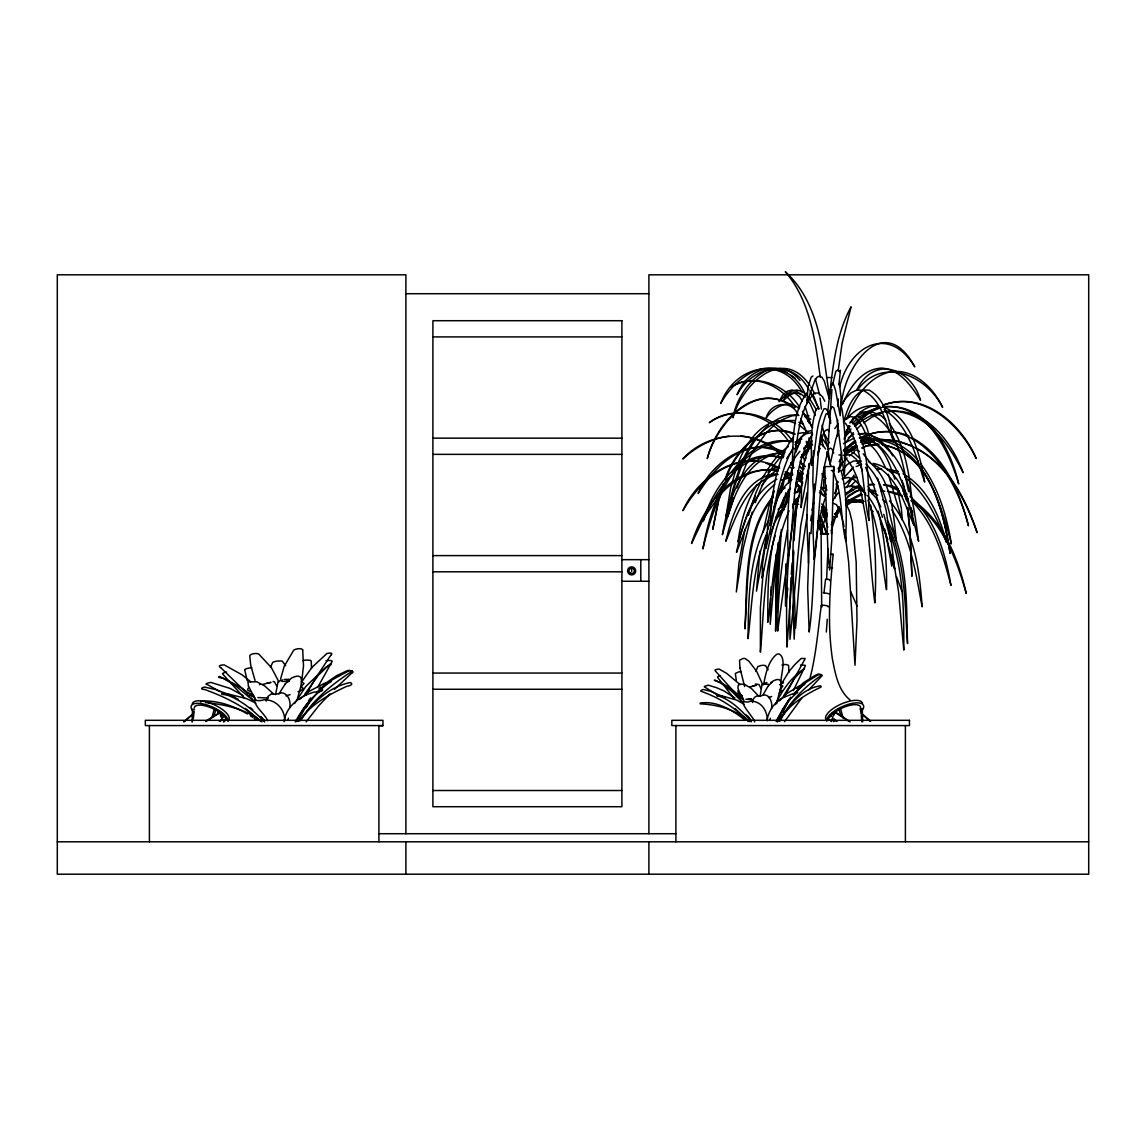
<?xml version="1.0" encoding="UTF-8"?>
<svg xmlns="http://www.w3.org/2000/svg" width="1146" height="1146" viewBox="0 0 1146 1146"><rect width="100%" height="100%" fill="white"/><g stroke="black" fill="none" stroke-linecap="round" stroke-linejoin="round"><path stroke-width="1.5" d="M862.694 721.751L862.236 708.83L860.345 709.116A16.617 6.274 -24.1 0 0 839.975 709.116L832.268 713.557L830.263 715.72L831.265 715.863L828.143 718.284L831.323 721.479M794.264 591.952L795.582 628.08L801.369 554.564L807.257 514.826M846.364 504.584L849.573 511.46L852.123 521.874L856.191 562.199L856.993 620.874L854.988 665.253L848.656 562.256L844.588 529.739M821.095 528.105L821.682 607.122M837.482 436.024L837.726 420.038M776.257 554.177L776.53 613.21L781.3 529.509M793.576 550.538L793.204 609.615L794.164 639.139L795.252 617.751M824.733 466.479L828.114 555.452L829.632 570.035L831.71 541.012L833.701 466.479L824.404 466.637L823.859 477.667M823.573 488.669L823.802 479.3M832.583 554.206L833.185 554.32C829.804 589.058 827.283 624.14 832.411 658.979C835.348 673.619 837.898 690.121 850.232 700.149M822.9 515.199L823.086 508.638M838.055 406.644L838.299 398.937M770.556 598.169L770.227 624.341L776.1 560.537M793.934 540.711L796.957 501.662M827.527 456.251L827.67 452.828M827.813 449.404L831.91 389.554M826.61 579.432L827.956 548.762M813.388 450.722L812.843 482.308L813.789 496.275C818.989 469.072 816.582 440.164 826.022 413.921L827.799 413.405L830.735 420.768M785.798 564.004L785.468 606.119L787.818 588.199M770.671 594.903L771.115 586.723M810.996 533.678L814.176 484.5M838.915 384.898L840.405 370.244L839.846 371.791L837.425 370.258L835.878 371.189L832.54 384.898M760.056 696.481L762.033 684.491L766.932 682.472M814.591 484.056L813.058 531.4L814.147 559.549C820.02 523.35 817.628 485.575 828.429 450.292M771.53 708.472C772.963 702.441 768.88 692.026 761.474 695.78A4.025 1.046 -8.1 0 1 759.125 696.037C755.415 694.934 752.507 699.031 752.478 702.484M809.577 532.718L807.672 588.099L809.162 632.062C815.708 587.497 810.551 540.411 825.435 497.479M778.206 542.631L776.014 586.852L775.598 631.145L777.704 571.969L780.698 532.675M834.46 719.244L833.6 719.817M275.584 694.619L278.063 681.669L282.446 679.865M791.069 577.484L789.608 609.944L790.009 639.325L793.648 603.369M791.284 574.261L792.13 563.001M289.924 707.569C290.783 701.409 288.477 693.316 281.157 692.7A5.501 1.375 -7 0 1 276.372 694.003A5.501 1.375 -7 0 1 271.502 693.846L268.006 696.367L266.13 701.108M808.747 463.686L806.798 518.937L808.503 563.202M835.248 497.951L837.067 481.005M826.309 632.019L827.269 619.255M827.627 413.348L830.019 390.772L832.139 383.466L833.271 383.452L835.606 390.571L840.204 415.754L841.021 397.304L839.431 383.452M824.289 516.918L824.876 509.812M778.392 516.631L778.822 511.761M806.841 393.035C791.943 412.818 793.39 440.666 792.244 464.402C798.977 440.881 796.9 411.93 814.348 393.092L818.559 393.064L822.584 396.888L824.762 401.258M822.9 513.437L823.659 505.042M193.302 718.814L194.218 711.136M311.583 668.519L311.211 660.956A5.486 1.447 -5 0 0 302.959 660.569M793.605 552.071L786.973 647.103C785.87 598.384 786.457 548.977 797 501.203M829.188 397.648C832.999 366.82 835.964 334.56 851.048 306.813L842.167 342.926L838.242 370.487M763.451 568.66L760.4 607.781L760.385 652.16C763.952 613.239 763.637 573.473 775.097 535.755M780.956 684.549C779.953 676.785 787.388 658.148 778.979 653.936A4.011 1.819 -14.6 0 0 776.659 654.337C768.049 661.328 765.614 674.206 763.537 684.821M838.829 472.009L841.665 452.04M759.913 551.197L756.446 591.135L766.989 533.878M810.68 520.728L811.382 515.528M301.67 681.727L303.504 665.969L302.702 650.026M824.862 494.456L826.194 485.36M817.757 454.217L818.258 451.094M823.988 593.012L825.564 579.26L828.945 579.36L830.234 580.979M828.243 606.95C829.647 605.747 822.814 604.759 821.267 605.503C818.101 629.655 816.21 654.008 810.136 677.759M787.488 530.068C781.457 563.374 777.633 597.195 777.676 631.074L788.921 550.352M828.759 416.285L830.75 408.535L832.283 406.687L833.844 407.89L836.867 418.662L844.273 475.576C845.633 453.071 845.748 430.108 841.708 407.861L840.691 406.658M781.859 511.775L785.855 492.694M781.429 492.494L785.382 474.573M794.436 457.297C788.119 489.8 786.528 523.221 788.391 556.24C795.424 515.729 790.181 469.946 812.614 433.99M810.996 445.966L811.998 440.709M783.878 509.984L788.548 489.356M284.05 721.679C286.113 705.993 300.209 695.78 314.591 691.998A5.472 1.69 -4.9 0 0 320.235 691.439A5.472 1.69 -4.9 0 0 322.542 689.648C310.337 697.126 302.2 709.675 295.238 721.851M830.563 462.411L835.692 439.548L838.858 430.323M763.021 532.26L768.794 506.747L773.865 490.689M798.261 492.021L799.55 485.732M280.555 679.091L284.222 666.256L293.734 650.154A5.472 2.421 -12.7 0 1 299.206 648.665A5.472 2.421 -12.7 0 1 302.716 650.011M779.509 515.757L780.498 511.03M826.266 516.875L826.968 513.551M812.084 510.342L813.775 502.306M841.279 405.469C844.172 365.66 884.211 310.165 914.766 366.863C888.838 323.86 849.1 345.82 839.703 386.904M772.819 496.304L768.221 520.685L765.872 548.418C774.524 515.528 777.031 478.126 799.937 451.28M767.118 532.847L762.577 563.789L762.09 578.1C769.238 547.702 771.86 514.396 790.511 488.296M767.82 529.581L768.522 526.315M744.914 529.352L739.012 562.815L736.334 591.966L743.253 548.246L752.163 512.133M818.86 448.029L823.988 431.784L827.312 429.435L828.701 430.939M831.294 530.555L838.872 506.575M833.93 715.104L834.703 711.953L835.506 712.354M794.737 491.677L797.057 482.466M767.061 720.175C768.694 710.305 775.054 701.338 784.251 697.183M297.33 699.791C298.676 691.539 308.675 669.808 291.757 677.945L285.354 683.775M792.588 507.778L793.462 504.412M769.954 719.846L770.356 718.313M223.484 721.923L226.65 718.728L216.064 709.274L214.202 709.274L211.938 717.554M781.157 507.879L783.936 497.507M773.163 494.728L774.08 491.319M817.786 454.819L819.032 450.263M795.768 452.484L801.426 437.17L805.953 431.727L810.809 430.738M807.142 492.408L800.682 526L793.92 599.057C792.273 560.394 791.084 520.198 802.515 482.853M776.787 703.63C776.974 697.226 788.276 673.289 773.006 681.039L767.877 686.44M786.185 504.641L789.265 493.869M836.594 516.76L839.302 507.291M748.41 515.356L755.859 492.794L761.589 480.045M844.23 439.491L848.728 425.968M788.448 481.263L789.465 477.825M790.468 474.401L792.473 467.539M843.843 420.94C847.61 409.394 851.722 395.227 863.84 389.998L869.198 390.127C886.13 399.668 889.797 421.843 892.935 439.405C885.242 422.186 881.303 399.095 862.652 390.199L856.764 390.07L851.02 392.863L845.619 398.393L840.72 406.314M218.857 711.766L218.471 713.041L219.273 712.397M287.947 719.86L288.448 718.213M836.981 721.45L832.082 719.373L834.331 711.953L835.806 711.953M796.9 492.895L799.063 486.491M801.14 477.882L802.701 472.811M733.698 497.923L727.839 516.731L733.411 489.6L742.135 464.331M214.073 715.519L216.064 709.274M755.902 671.413L757.735 666.643L760.786 665.568A4.025 1.046 -8.1 0 1 763.121 665.296L765.471 665.568L768.107 669.751M798.49 477.739L800.08 472.94M777.346 496.891L783.391 481.306M811.855 456.925L808.231 470.175L801.025 507.535C801.942 486.62 799.808 462.01 811.869 444.046M735.517 471.02L730.647 487.838L726.034 516.072C735.617 480.332 746.189 418.089 794.565 420.553M736.677 467.783C743.897 443.631 766.66 410.254 795.611 423.461M736.907 487.91L746.261 464.23L752.163 452.67M826.825 513.193L820.45 533.807L827.04 533.864L819.677 515.557M788.448 483.368L790.095 478.856M791.198 475.848L792.301 472.84M770.527 533.964L774.682 522.576L781.042 511.102L785.669 506.102M270.399 667.531L272.691 662.388A5.501 1.375 -7 0 1 277.475 661.084A5.501 1.375 -7 0 1 282.346 661.242L285.626 665.74M831.251 524.811L832.927 520.313L840.863 508.996M755.3 502.65C761.703 484.959 770.141 467.324 783.635 453.916M773.865 507.707C777.59 497.88 781.787 486.978 790.84 480.905M723.427 483.741L718.227 500.702L712.755 529.423L718.757 500.601L724.1 483.612M725.16 479.257C733.855 451.653 762.778 419.522 794.02 434.334M846.693 418.877C854.314 398.722 867.608 377.32 889.926 371.92C913.62 368.009 933.245 387.549 942.614 407.36C926.498 375.301 882.119 355.69 857.222 390.371M779.595 720.318L780.87 717.038M725.862 479.128C734.801 451.452 763.852 419.321 795.238 434.119M789.107 510.772C773.736 545.926 773.02 584.904 767.791 622.335C767.677 581.394 767.963 537.517 787.703 500.544M838.385 472.009L842.697 461.222M246.92 693.889L248.295 695.536L254.068 696.496M278.936 693.932L285.34 683.79M782.847 712.583L788.262 700.578M777.446 721.894L783.678 708.944L790.282 698.816M842.367 404.495C849.487 387.921 861.806 368.783 881.818 368.095C900.126 369.542 911.399 386.159 920.496 400.24C911.328 368.11 874.126 354.931 857.065 389.368M767.491 531.873C752.75 565.422 752.277 602.81 748.052 638.637C748.539 598.871 748.524 555.982 768.665 520.47M845.333 433.073L849.143 425.897M776.515 721.536L782.833 708.973L790.625 697.226M784.394 696.797L804.549 659.767A5.243 1.719 -22.3 0 0 804.922 658.42L801.097 658.52L794.765 664.651L788.835 671.685L780.827 684.921M763.107 694.805L767.863 686.454M742.809 462.884C748.882 448.945 756.861 435.566 768.307 425.381M775.326 704.675C781.887 690.923 791.012 677.214 804.034 669.02A5.186 0.831 -21.5 0 0 804.134 668.39L794.479 678.303L783.363 696.252M776.1 721.049L787.732 701.639L797.63 691.883A5.3 1.705 -5.7 0 1 797.315 692.743L794.393 693.903A4.011 1.289 -5.7 0 1 792.029 694.089L784.265 697.169M297.716 721.206L305.08 708.085L317.557 692.413M846.407 487.58L853.985 475.117M755.5 495.788L746.719 515.743L737.995 542.015C740.603 521.874 746.447 501.79 757.234 484.457M834.789 428.604L838.184 423.948M793.333 690.637L805.237 666.07A5.3 1.375 -8.1 0 0 805.28 665.382L802.028 664.895A4.025 1.046 -8.1 0 0 800.452 665.095M310.795 699.06L306.097 707.77M305.982 694.963L314.276 680.28L330.621 655.397M296.141 721.694L304.019 708.128L310.695 699.16M834.56 493.353L838.299 486.291M294.637 703.486L305.667 686.626L326.08 666.972A5.429 0.845 -18.8 0 0 330.492 664.966A5.429 0.845 -18.8 0 0 329.733 664.279L318.559 674.98L304.678 694.376M844.358 458.199L852.151 446.682M779.638 721.278C789.121 702.756 804.048 686.984 821.209 675.51A5.286 1.361 -8.1 0 0 821.166 674.607L819.061 674.235L805.925 682.443L793.677 694.433M839.13 461.594L840.605 458.959M317.614 687.471L331.996 661.758A5.458 1.361 -7 0 0 326.023 660.712M779.695 720.82C788.777 705.578 802.315 688.015 820.708 685.838A5.343 2.106 -4.6 0 1 820.794 687.199C804.478 694.863 788.104 705.377 778.549 721.307M762.434 478.57C768.952 466.436 777.002 454.575 788.305 446.482M793.261 503.552L799.478 495.76M793.361 447.456C779.824 471.364 776.573 499.226 769.94 525.484C771.946 495.316 774.782 462.139 793.347 437.113M259.54 684.721L259.984 683.99M786.7 458.558L788.276 455.95M804.349 460.749L806.111 457.884M796.714 448.057L799.306 443.917M753.108 451.166L766.115 432.901L774.137 425.238M301.513 682.128L311.812 667.502L326.825 653.607A5.415 1.748 -19.6 0 1 331.294 653.277A5.415 1.748 -19.6 0 1 330.65 655.397M782.689 683.546L783.535 682.214M300.524 720.648C312.185 700.679 330.406 685.666 349.401 672.989A5.415 1.347 -7 0 0 352.266 671.441A5.415 1.347 -7 0 0 349.258 670.582L332.498 679.678L319.748 690.322M761.503 485.746L769.023 476.421M848.155 433.317L850.962 428.948M851.893 421.656C857.638 412.703 867.178 405.455 878.194 405.541M845.003 433.088L850.174 426.24M727.696 478.269C714.517 499.699 707.283 524.295 702.899 548.92C713.428 504.111 734.858 441.468 789.995 440.838M731.492 472.51C744.399 453.042 767.677 436.268 792.029 441.711M784.509 721.708L802.042 697.685M775.656 517.634L783.678 509.297M301.412 718.943L307.644 710.764M849.931 423.089L853.226 418.376L855.518 417.044M845.719 435.738L849.716 430.008M843.685 477.982L852.037 468.986M220.548 720.891L223.857 716.236M738.01 690.565L738.124 692.771L742.422 695.894M832.856 500.2L838.385 492.622M843.814 451.438L853.87 441.396M837.998 468.8L843.241 461.809M308.518 700.75L310.652 697.928M834.789 514.382L837.64 510.615M845.433 442.886L853.269 432.572M306.111 721.88L318.445 706.108L329.991 693.817M298.676 721.45C310.38 704.675 328.816 694.533 347.009 686.225A5.429 2.077 -4 0 0 351.407 684.592A5.429 2.077 -4 0 0 350.246 682.543C333.644 685.781 319.591 696.625 308.818 709.231M844.258 437.944L850.561 430.595M719.659 495.273L703.931 517.734L691.568 543.505C702.928 506.661 734.185 462.196 778.091 471.178M851.736 420.94L853.842 418.276L862.694 412.789L872.163 412.001L881.274 415.826L885.872 420.152M850.318 471.02L853.441 467.067M793.104 694.304L804.463 683.732A5.286 1.361 -8.1 0 1 804.334 684.649L801.426 685.766A4.025 1.046 -8.1 0 1 799.077 686.067L786.6 693.674L779.28 700.922M800.538 457.512L808.03 448.158M802.63 457.268L808.045 450.579M762.305 477.839L764.439 475.218M843.356 421.972L846.249 418.419L850.303 416.442L854.415 417.302C863.253 424.006 865.789 435.537 870.516 445.02C869.284 435.265 867.493 424.392 860.116 417.259L856.664 416.385M802.916 455.406L805.939 451.696M807.973 449.218L809.993 446.739M849.816 486.835L855.761 480.89M248.066 688.245L247.651 690.035L250.243 691.625M795.768 443.33L800.997 437.185L806.526 433.546L812.185 432.687M841.608 471.121L847.238 464.545L853.355 461.036L859.686 460.864M806.469 475.834L808.618 473.341M808.532 690.136L821.897 675.882A5.315 1.547 -1.2 0 0 821.883 675.123L817.728 674.192L814.62 675.725L803.475 682.744L796.971 688.646M789.064 454.647L792.144 451.18M843.542 455.478L851.077 450.206L856.678 450.077L859.443 451.424M854.945 426.011L859.529 420.983M855.503 424.006L858.898 420.296M316.855 692.27L323.258 686.139L331.036 680.853A5.458 1.361 -7 0 1 329.776 682.386A5.458 1.361 -7 0 1 324.318 683.36L308.732 691.582L299.579 699.418M854.343 424.98L858.97 419.952M852.466 423.776L857.065 418.834M223.585 720.003L226.65 718.728M845.419 499.842L848.742 496.318L861.907 488.053M834.933 514.497L839.574 509.583M773.135 496.361C743.181 532.861 747.493 584.36 744.9 628.882C748.438 584.689 744.341 534.151 773.178 497.364M844.788 450.808L854.859 442.198M843.8 449.848L855.46 440.551M351.937 672.888L334.474 689.376M720.834 494.112C734.944 478.312 756.26 466.479 777.933 470.304M318.989 688.803L320.78 687.041M857.079 428.833L860.875 425.094M846.65 418.992C854.715 408.807 868.582 402.346 881.217 407.861M855.102 426.24C864.428 417.502 876.676 412.087 889.425 411.042M845.132 483.984L850.747 478.67L856.778 477.338M803.776 449.132L810.265 443.029M778.105 509.469L780.526 507.205L785.382 505.271M737.508 695.421L737.523 696.969L742.823 698.215M846.679 451.381L856.162 444.834M835.276 711.91L838.729 708.83L840.591 708.83L843.241 718.37M833.328 721.694L835.262 719.975M836.093 484.099L838.5 481.965M183.904 721.665L193.273 713.557M844.287 460.406L847.08 457.956M849.415 455.993L854.558 451.581M848.341 481.778L854.758 476.392M183.919 721.794L193.316 713.958M843.442 443.66L854.171 438.059M767.963 472.381L771.487 469.545L779.008 466.479M823.358 592.625L829.289 593.829M860.689 419.723L871.089 411.5L879.684 407.002M860.274 418.92L869.456 411.715L879.555 406.458M780.87 688.703L782.861 686.082L779.638 684.577M323.115 684.936L336.666 675.639L347.582 670.539A5.429 1.533 -1.1 0 1 352.409 671.298A5.429 1.533 -1.1 0 1 351.965 672.888M774.782 484.457C753.896 501.26 745.946 528.277 736.506 552.315C742.164 525.398 751.146 493.539 776.816 479.272M770.169 475.103L777.676 469.445M845.82 504.197L852.38 499.284L862.437 494.513M845.719 501.991L861.291 493.611M844.487 454.718L857.122 447.055M844.559 453.501L857.366 446.109M860.03 419.064L870.559 411.615L880.515 407.861M772.447 422.502C779.882 416.943 789.651 413.749 798.905 415.497M858.397 417.903L867.737 411.414L878.022 407.589M863.554 422.888L871.963 417.13L882.506 412.732M301.57 686.21L304.062 683.388L301.369 681.827M795.353 444.276L799.793 441.296M775.57 424.278L782.761 419.465L791.857 415.883L798.089 415.081M812.987 375.974L811.239 377.134L808.116 386.36L806.727 403.177L814.706 380.673L817.141 377.149L819.576 376.003L821.968 377.306L824.275 381.016L829.045 398.092M795.797 482.724L800.968 479.3M848.255 437.801L853.827 434.176M205.965 721.049L218.872 713.184L218.069 712.812L219.817 712.397L220.906 716.866M845.891 503.38L849.945 500.773L860.245 499.799L863.54 501.146M847.739 496.204L855.231 491.405L861.634 489.915M205.922 721.507L220.276 712.397L222.525 719.817L219.258 721.206M846.307 505.572L851.75 502.134L864.012 501.49M794.192 448.874L798.275 446.324M846.235 503.624L848.985 501.905L861.362 501.275M845.992 492.866L853.584 490.116M856.95 463.557L861.219 460.936M833.185 554.42L830.291 554.378M847.352 418.104L850.389 416.27M856.134 466.594L861.677 464.402M803.647 448.115L808.045 445.579L812.543 444.977M846.923 447.155L856.033 442.084M779.223 693.172L782.317 690.608L780.197 689.792M794.135 493.167L799.908 490.287M779.323 490.789L785.168 487.938M779.137 491.276L783.535 489.141M862.179 447.842L866.605 445.751L877.721 444.233M861.964 448.086L866.405 445.98L879.111 444.247M795.51 499.355L798.69 497.851M795.195 502.535L798.003 501.26M781.715 480.117L791.313 477.237M771.659 696.496L768.479 697.642M860.216 438.417C875.086 430.165 893.278 429.292 908.878 436.039M859.629 438.03C917.115 410.325 957.197 479.085 968.427 525.828C959.675 491.849 944.376 454.833 911.7 437.629M797.158 440.881L801.899 439.004M792.846 504.455L796.169 503.151M290.081 694.634L286.099 695.88M298.003 691.625C300.424 691.539 306.34 687.256 300.725 687.399M858.984 487.236L854.214 489.041L845.433 495.086L852.71 487.58L858.712 485.66M738.182 695.078L741.706 696.195M720.075 675.753L717.912 676.684A5.286 1.361 -8.1 0 0 717.783 677.601L733.855 698.301M844.487 487.695L850.919 485.775L857.423 486.978L865.688 493.41M882.549 405.498C922.544 389.525 961.265 423.361 976.134 458.457C960.147 424.264 922.602 390.256 882.535 405.269M749.728 686.998L756.417 685.136L752.994 685.981M248.267 693.115L252.679 694.318M860.646 442.299L870.186 439.677M779.552 452.641C742.465 460.463 731.306 503.051 722.367 534.709C727.853 502.392 742.522 449.347 784.466 453.601M860.89 440.78L867.364 439.047M754.813 447.656C729.343 452.025 711.236 472.797 698.115 493.568C711.852 461.279 750.458 435.151 785.01 452.498M876.819 469.702L880.128 468.843M262.692 684.377L271.043 682.371L266.76 683.274M781.973 664.952L782.689 664.78A4.025 1.103 -5.8 0 1 785.812 664.494L788.591 665.31L788.892 672.301M870.817 492.279L876.017 491.104M860.847 440.709L865.502 439.677C883.566 443.101 889.611 464.044 894.825 479.2M870.487 491.562L873.553 490.889M842.095 478.784L848.527 477.452L854.916 480.174L860.847 486.463L866.104 495.559M729.157 436.125C711.594 438.245 695.722 447.169 682.801 458.959C708.6 430.481 756.604 427.845 783.85 455.65M223.527 716.307L224.344 716.164L222.338 714.001L218.385 711.709L224.301 716.164L219.545 711.838L214.202 709.274M796.398 478.656L799.536 478.111M885.643 412.202C923.347 404.509 951.739 441.095 963.098 472.682C949.031 444.147 926.326 411.4 891.029 411.156M798.404 433.46L803.618 432.586M784.408 477.123L790.554 477.18M284.165 679.492L289.136 679.292M776.601 473.756C744.427 476.865 732.036 514.325 725.819 541.27C736.405 515.714 747.35 480.589 778.163 474.43M836.408 711.265L832.268 713.557L836.208 711.408L834.675 711.408L829.847 715.72L831.38 715.72M869.714 485.03L874.584 484.572M868.639 484.529L873.596 484.056M845.462 500.415L854.257 499.613L862.938 503.065M832.54 567.771L828.988 567.456M268.379 698.057L257.922 697.556M882.176 407.231C925.696 400.541 950.593 448.043 958.686 483.927C948.387 449.275 925.753 402.848 883.007 406.773M859.758 412.359L866.29 411.844M858.239 434.09L866.218 433.56M858.612 433.861L866.577 433.331M752.893 699.791L745.903 699.189M859.256 437.801C879.197 438.101 890.814 458.486 898.622 474.329C908.334 495.659 912.961 518.708 918.605 541.313C913.534 505.343 908.979 452.498 869.843 437.5M861.72 437.915L868.21 437.571M755.658 461.107C723.398 459.403 697.871 484.572 682.887 510.658C698.688 475.189 742.092 446.983 779.695 468.17M827.326 533.707L822.14 533.864L817.528 522.777M843.384 450.278L847.882 450.177L853.813 452.871L859.471 458.171M817.499 408.692L816.267 408.707C810.351 426.77 811.167 446.654 811.669 465.477C816.726 446.897 814.878 425.94 824.089 408.721L825.879 408.707L827.613 411.228L830.807 423.289M822.857 516.846L826.194 516.803M834.302 516.774L837.182 516.774L837.167 510.328M405.899 293.705L648.894 293.705M432.901 336.91L621.891 336.91M827.484 377.535L831.881 377.535M432.901 438.159L621.891 438.159M432.901 454.36L621.891 454.36M432.901 555.609L621.891 555.609M621.891 559.663L648.894 559.663M432.901 571.811L621.891 571.811M621.891 581.266L648.894 581.266M432.901 673.06L621.891 673.06M432.901 689.262L621.891 689.262M194.433 709.274L192.557 709.274L192.098 722.195M218.628 711.838L219.932 711.838L224.759 716.164L223.456 716.164M218.986 712.397L220.276 712.397M218.055 712.869L219.101 712.798M832.082 719.373L834.259 719.373M220.963 719.817L222.525 719.817M382.95 725.576L145.341 725.576L145.341 720.318L382.95 720.318L382.95 725.719L378.896 725.719M432.901 790.511L621.891 790.511M378.896 833.715L675.896 833.715M57.3 841.809L1088.7 841.809M850.332 422.057L852.753 422.057C871.218 449.447 867.98 488.654 868.997 520.542C861.577 488.411 865.388 450.521 845.232 423.017M872.321 439.061C923.418 442.7 940.565 502.249 951.352 543.892C946.696 515.442 938.202 486.491 920.353 463.414M871.777 439.247C889.898 437.185 907.274 447.055 918.261 460.95M281.83 681.397L288.835 681.44M765.07 684.234L768.436 684.248M751.504 699.074L748.152 699.046L751.432 699.117M831.265 470.533L832.641 470.548C842.725 492.293 840.247 517.791 845.719 540.883C846.407 517.562 847.467 493.109 841.006 470.519L839.803 470.505M795.639 485.632L798.805 485.675M795.868 485.89L799.02 485.918M881.303 491.176L884.827 491.219M833.128 516.717L835.878 516.746L835.62 513.523M838.901 454.962L841.751 455.019M845.705 454.804L851.048 454.905L856.177 459.131L859.844 465.233M821.496 533.707L828.157 533.85M876.432 468.728L881.618 468.843M886.818 469L898.335 471.522M286.128 681.311L288.864 681.412M821.682 487.508L825.106 487.709L826.982 490.087M205.793 702.598C225.604 704.589 246.061 709.231 262.019 721.779M755.458 683.947L759.125 684.649L761.044 688.689M824.791 533.563L827.885 533.821M744.499 719.745C732.423 709.847 716.107 700.535 700.292 703.042A5.272 1.547 -17.4 0 0 700.235 703.859C717.511 704.604 735.99 709.575 749.198 721.622M824.117 533.606L825.55 533.735M793.619 503.753L798.662 504.355M804.334 415.124L809.004 415.769M824.547 533.649L826.438 533.921L820.608 515.428M858.54 488.998L861.849 489.471M869.656 489.886L874.484 490.588M873.037 463.399C900.57 468.155 908.606 502.063 913.949 525.326C904.266 503.295 896.903 475.275 873.037 464.531M797.774 477.309L802.601 478.111M882.477 444.576C931.025 453.931 943.53 511.761 950.12 553.446C943.344 511.818 930.824 454.06 882.277 444.791M883.451 484.944L888.351 485.847L899.238 490.832M884.282 484.543L892.319 486.033L898.407 488.869M762.248 447.355L773.178 449.433L783.706 453.974M740.746 435.867C756.904 437.686 772.075 445.235 783.678 456.552M783.305 457.655C743.195 447.227 716.049 489.084 703.257 521.029C712.554 488.096 741.004 446.267 780.44 457.798M770.914 682.285L772.003 682.515M795.152 441.926L800.309 443.029M795.424 442.428L798.834 443.158M784.179 474.215L791.628 475.805M861.076 440.336C873.796 443.631 880.386 457.039 885.657 468.012M887.52 491.419L902.518 496.075M888.351 491.262L900.427 494.213M883.394 406.859C911.944 418.806 919.78 454.475 924.693 482.108C915.941 456.151 908.878 425.109 884.082 409.623M819.576 444.089L822.685 444.906L825.65 449.046M273.077 681.455L274.424 681.841L276.816 686.196M886.746 469.416L899.323 474.186M806.598 445.149L809.363 446.095M912.775 446.252L900.627 442.055A65.121 64.377 -81.9 0 0 878.509 440.551M789.78 467.396L792.831 468.499M787.001 372.536C760.471 358.01 733.311 380.988 720.748 403.421C734.443 366.204 781.443 353.742 802.272 392.519M798.92 422.301L803.26 424.063M867.866 412.488C897.991 425.094 902.59 463.299 908.577 491.634M832.483 502.979L836.494 504.655L840.133 511.531L842.697 520.442M765.815 463.113L777.432 467.969M804.907 416.786L810.781 419.293M230.389 695.063L215.419 689.491L204.518 687.07A5.415 1.347 -7 0 0 201.639 688.617A5.415 1.347 -7 0 0 204.647 689.477C225.017 696.954 245.043 706.652 261.016 721.608M786.443 472.009L792.946 474.888M867.708 434.219L878.165 438.875L889.711 451.538M868.081 434.005L878.509 438.66L888.207 448.301L892.763 455.893M787.932 474.372L791.141 475.819M905.412 497.464L908.291 498.839M821.997 605.99L821.267 605.503M904.71 496.275L907.56 497.651M806.283 445.45L809.119 446.825M805.237 446.295L810.036 448.659M219.817 676.527L233.698 684.248L252.235 699.819M868.467 490.416L877.908 495.23M798.117 479.501L802.572 481.778M835.52 711.953L836.365 712.397M833.83 719.373L834.675 719.817M725.26 697.642L710.563 691.267L703.128 689.491L701.094 690.436A5.286 1.361 -8.1 0 0 701.137 691.339C718.814 697.413 735.446 707.813 748.395 721.45M237.251 698.759L238.182 699.261M868.539 461.552C892.075 479.071 893.278 513.737 896.33 540.697C888.752 514.525 886.159 484.128 865.903 464.001M915.625 447.828C948.129 464.574 966.135 499.312 977.137 532.704C964.03 494.685 941.124 453.286 899.581 441.84A65.007 64.606 -81.2 0 0 875.788 440.522M220.132 691.697L207.412 684.592A5.429 1.031 -7.9 0 1 206.409 683.661A5.429 1.031 -7.9 0 1 210.878 682.414L230.131 688.431L243.067 695.565M232.151 695.88L235.976 698.043M247.407 713.958C233.727 705.821 217.941 700.407 201.868 700.98A5.429 1.561 -15.1 0 0 200.751 702.054M791.6 405.226C753.624 381.46 716.708 424.278 707.268 458.629C716.135 422.516 755.758 378.509 794.106 407.89M903.062 473.814C927.615 487.838 939.62 516.144 946.467 542.345C936.912 518.407 926.183 493.095 904.824 477.266M253.696 695.722L250.172 693.645L251.69 694.705M785.168 475.662L791.972 479.658M255.83 703.1L246.175 698.473L228.785 694.204A5.458 1.361 -7 0 1 223.284 694.533A5.458 1.361 -7 0 1 221.808 693.33C238.697 697.957 252.808 709.503 264.654 722.009M220.748 667.631L246.949 693.258M834.331 711.953L848.685 721.063M717.683 695.092L704.632 687.027A5.272 1.031 -9.1 0 1 704.647 686.339L708.228 685.179L716.236 687.586L723.957 690.895L735.001 698.086M850.146 721.865L835.864 712.397L836.165 713.113M785.11 471.794L790.511 475.418M742.522 697.499L739.7 695.565L740.918 696.553M785.454 473.398L788.133 475.218M253.954 718.241L256.16 719.76M744.241 704.317L736.506 700.048L722.567 696.095A4.025 1.046 -8.1 0 1 720.218 696.439L716.966 695.966A5.3 1.375 -8.1 0 1 717.009 695.278C731.076 699.848 742.092 710.663 751.289 721.837M721.736 683.56L732.222 691.726L741.347 701.295M797.831 477.051L800.452 478.885M250.286 715.663L252.722 717.382M791.055 375.401L795.123 378.266M805.266 397.118L800.094 393.45L794.694 392.892L789.193 395.413L783.148 400.742L786.443 395.384L790.797 392.849L795.338 393.407L799.765 397.06L802.243 400.942M799.521 480.948L802.114 482.795M868.267 489.385L875.988 497.837L880.787 506.761M740.058 684.549L726.55 673.304L719.015 669.02L715.376 669.708A5.3 1.805 6.1 0 0 715.319 670.897L737.122 695.207M911.07 500.487C942.528 521.301 956.423 558.761 966.264 593.528C958.07 558.116 943.502 520.456 911.844 499.713M721.708 683.546L714.617 679.922A5.257 0.902 5.8 0 0 714.717 680.523C725.776 683.818 735.188 691.711 743.468 699.604M245.373 708.4L256.503 717.74M821.725 503.982L826.896 509.999M903.521 494.041L906.371 496.175M219.473 711.838L224.301 716.164M819.476 492.408L824.26 496.032M844.516 457.125C859.686 472.109 861.262 495.717 865.559 515.614C870.272 544.522 871.075 573.86 874.828 602.868C876.776 570.336 875.028 537.546 870.716 505.257M902.976 491.004L907.145 494.213M909.924 496.347C935.337 518.622 945.378 553.174 950.965 585.42C942.986 555.309 934.062 523.35 911.442 500.687M797.96 471.837L801.555 474.616M806.412 394.711L802.358 391.517L796.714 390.012L790.955 391.33L785.239 395.356L779.051 401.773L782.532 395.327L787.116 391.302L792.001 389.955L796.928 391.459L800.481 394.639M799.536 466.293L803.647 469.531M790.726 462.855L793.404 465.018M254.885 698L241.892 688.116L223.613 678.317A5.415 0.902 5 0 1 218.986 677.386A5.415 0.902 5 0 1 219.788 676.527M798.905 424.822L807.83 432.214M250.286 707.555L252.793 709.661M735.073 708.572L744.771 717.869M862.666 714.273L870.702 721.221M799.163 408.778C788.462 398.02 773.392 407.947 766.216 417.832C770.284 402.389 791.284 399.266 797.945 414.48M250.616 681.727L242.279 674.951L224.358 664.966A5.429 1.791 5.3 0 0 219.788 665.697A5.429 1.791 5.3 0 0 220.705 667.631M806.24 441.31L810.05 444.662M862.379 714.545L869.699 721.02M806.225 442.671L810.007 446.023M800.223 461.938L805.437 466.551M882.778 499.599L886.431 502.879M870.702 509.354L873.223 511.646M889.468 500.845C914.508 529.581 919.421 570.106 922.158 606.778C915.697 573.645 911.285 538.376 891.76 509.898M833.701 466.479L834.002 471.106M800.137 480.604L802.73 483.053M800.481 462.74L803.933 465.992M799.98 466.966L802.544 469.459M244.9 698.559L222.811 674.235A5.458 1.361 -7 0 1 226.607 672.043M795.811 482.896L800.782 487.795M260.042 716.436L263.838 720.304M863.253 453.83L870.645 463.113M810.537 392.992L814.075 396.817L818.559 409.079M809.95 385.543C782.446 344.946 741.677 385.042 732.967 417.774C737.551 388.594 772.519 347.682 800.008 380.501M251.346 697.928L253.524 700.407M792.215 440.78C774.195 414.551 736.405 403.65 709.302 422.688C735.417 402.604 772.504 416.514 789.093 442.17M264.497 720.676L261.044 716.622M791.055 462.826L793.318 465.405M867.651 495.659C883.767 516.846 887.52 544.178 894.625 569.161L891.344 541.929L883.767 514.325M790.683 463.901L794.049 467.769M800.109 470.419L803.203 474.029M745.817 714.574L750.644 720.261M819.934 490.703L824.404 496.103M799.707 407.217C785.669 384.626 754.856 372.206 730.933 387.219C753.323 371.676 782.618 386.102 795.238 407.374M273.822 694.218L264.64 685.881L256.704 681.77L247.908 681.942L248.453 686.139M797.688 484.443L800.825 488.511M808.847 389.525C791.743 356.979 752.535 366.075 737.064 394.74C751.103 359.629 791.728 360.489 805.609 395.212M822.355 473.771L825.98 478.541M738.898 697.255L742.379 701.825M751.174 720.59L747.937 716.193M802.572 411.729L812.6 427.687M808.747 397.118L816.468 409.924M807.171 399.71L810.036 403.593L815.293 415.511M807.543 420.038L809.52 422.931M797.702 470.72L802.644 477.925M795.166 444.777L797.072 447.542M758.652 696.109L751.289 688.388L744.929 684.592C730.962 681.555 741.834 695.307 744.255 701.581M798.103 473.384L802.028 479.143M267.749 720.719C264.583 713.471 254.656 707.111 254.627 699.633A5.486 1.733 -4.6 0 0 258.581 700.636A5.486 1.733 -4.6 0 0 263.995 699.733C275.799 699.389 285.039 709.202 284.709 720.877M255.859 700.134L248.453 686.168M823.072 439.477L827.942 446.739M821.338 487.494L825.908 494.427M754.641 721.937C754.784 718.456 735.617 699.046 746.433 702.04A3.997 1.304 -5.3 0 0 748.796 701.839L750.788 701.209C761.417 701.037 767.576 711.122 767.362 720.777M889.31 423.404C905.254 445.436 909.165 473.341 911.93 499.713M802.458 411.314L806.813 418.419M762.706 684.663L756.647 671.341L748.94 661.228L745.115 658.52A3.968 1.819 -2.2 0 0 742.737 658.549L739.514 660.282L739.972 667.932M887.806 525.069C905.956 561.626 904.509 603.813 907.546 643.594C906.257 602.366 908.162 557.844 887.448 520.757M810.795 386.961L815.05 394.066M824.633 509.44L827.226 513.967M809.835 390.815L819.118 408.807M801.67 454.59L804.979 460.635M824.962 434.706L829.332 442.857M800.381 460.821L804.134 468.571M868.238 486.362L872.206 493.955M865.545 467.281L873.825 485.961L882.406 517.347M800.782 418.72L806.698 432.042M807.672 419.837L809.162 422.946M815.322 378.509L819.591 394.854M278.893 681.856L271.33 667.473L258.681 653.979A5.472 2.435 -1.9 0 0 253.037 653.807A5.472 2.435 -1.9 0 0 249.756 655.956L250.688 665.224L255.071 680.523M880.472 522.375L886.159 534.81M850.633 591.422L857.079 606.105M889.038 530.312C903.478 568.287 904.008 609.959 903.793 650.097L898.493 591.193L893.178 559.176M805.094 406.486L811.354 426.527M821.338 510.042L825.077 519.253M824.447 509.368L826.839 515.313M868.023 500.315C879.584 528.721 881.274 559.749 886.517 589.66C887.162 563.345 884.583 536.801 878.165 511.245M860.761 466.751L862.422 471.106M826.739 451.882L830.735 465.663M888.293 474.229L902.002 519.74M896.501 576.653L901.945 591.307M877.635 478.126L886.245 510.6L890.571 541.284M247.235 680.738L244.7 669.765M886.718 536.5L887.806 539.852M838.729 708.83L840.72 715.09M825.693 520.785L827.77 527.332M744.614 686.526L739.958 667.946M817.642 520.613L821.009 532.073M808.875 437.958L810.752 444.548M822.083 425.338L827.326 446.525M902.131 480.403L906.242 499.513M903.234 483.368L906.773 500.974M825.55 510.299L826.782 515.27M897.003 487.122L901.286 507.907L902.332 519.754M835.405 513.508L836.05 516.703M820.966 435.208L823.186 446.568M820.078 519.625L822.842 533.964L828.572 533.721L820.908 533.707L820.636 523.937M884.855 529.194L891.789 566.196L891.602 555.051M843.127 521.931L844 526.616M736.291 680.094L735.317 673.461L738.654 671.928A4.025 0.988 -8.2 0 1 741.004 671.628M828.214 451.538L830.449 465.104M911.228 507.764L912.574 515.886L912.417 511.03M821.582 506.561L822.312 511.531M822.183 473.67L822.642 476.908M820.035 398.049L821.424 409.108M860.374 708.83L861.033 713.944M907.431 507.606L909.924 532.073L911.93 576.309L910.11 531.945L907.661 507.463M820.292 377.421C815.322 340.806 810.322 300.854 785.339 271.788C820.078 303.389 823.258 354.73 829.69 398.45M826.338 511.933L826.911 516.789M861.205 715.519L861.907 721.88M836.609 513.293L836.881 516.76M831.38 530.555L831.552 533.807M905.397 725.576L905.397 841.809M675.896 725.576L675.896 841.809M648.894 833.715L648.894 274.811L1088.7 274.811L1088.7 874.212L57.3 874.212L57.3 274.811L405.899 274.811L405.899 833.715M648.894 841.809L648.894 874.212M640.8 559.663L640.8 581.266M631.661 568.975L631.661 571.668M405.899 841.809L405.899 874.212M378.896 725.576L378.896 841.809M149.395 725.576L149.395 841.809M244.685 669.765A5.486 1.289 -7.2 0 1 251.805 667.774M862.995 444.233A65.121 64.377 -81.9 0 1 873.796 441.239M861.792 444.003A65.007 64.606 -81.2 0 1 874.212 440.752M828.415 450.091A73 9.154 -89.8 0 1 833.672 452.957M819.046 450.536A73.115 6.89 -89.9 0 1 820.35 448.358M826.739 721.12A19.998 7.549 -24.1 0 1 848.47 704.303A19.998 7.549 -24.1 0 1 861.935 710.792M826.638 720.29A19.998 7.549 -24.1 0 1 840.118 704.532A19.998 7.549 -24.1 0 1 862.508 703.486M194.261 707.727A16.617 6.274 24.1 0 1 214.818 709.56M224.945 720.275A16.617 6.274 24.1 0 1 224.086 721.694M192.284 703.931A19.998 7.549 24.1 0 1 212.282 703.931A19.998 7.549 24.1 0 1 229.186 719.043M192.857 711.236A19.998 7.549 24.1 0 1 206.323 704.747A19.998 7.549 24.1 0 1 228.054 721.55M621.891 320.708L432.901 320.708L432.901 806.712L621.891 806.712L621.891 320.708M909.451 720.318L671.843 720.318L671.843 725.576L909.451 725.576L909.451 720.318M629.627 574.375A4.054 4.054 0 0 0 635.701 570.88A4.054 4.054 0 0 0 629.627 567.37A4.054 4.054 0 0 0 629.627 574.375M630.3 573.215A2.693 2.693 0 0 0 634.354 570.88A2.693 2.693 0 0 0 630.3 568.531A2.693 2.693 0 0 0 630.3 573.215"/></g></svg>
